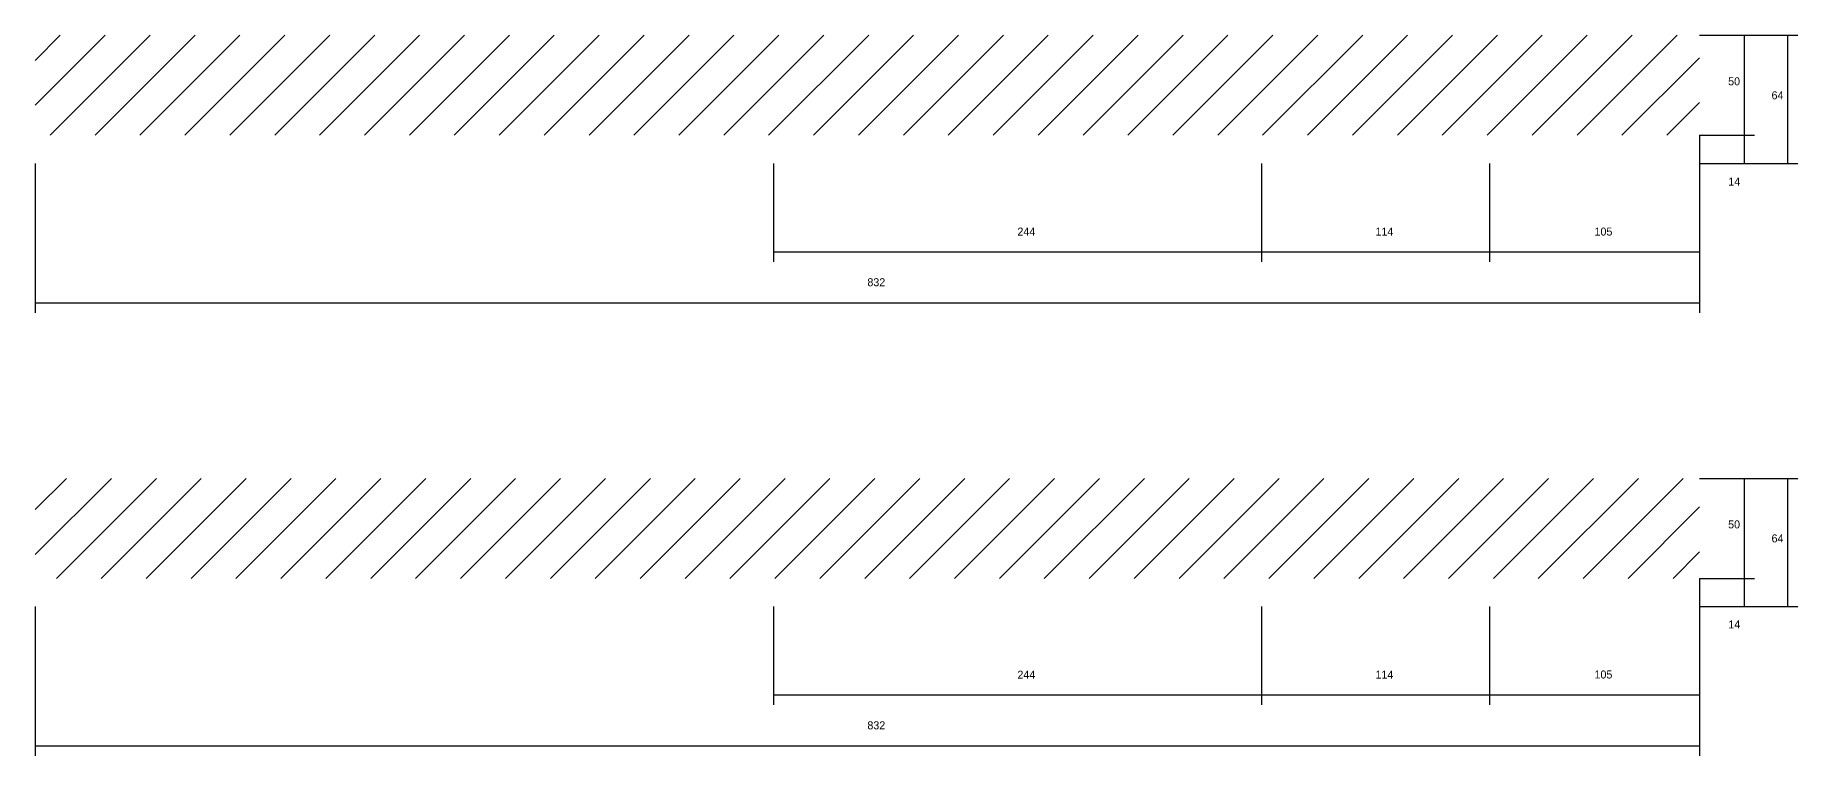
# Model space of a CAD drawing. Header units: metres. Extents: x 3217 to 5430, y 7871 to 9160.
# Drawn here: x 3217 to 4098, y 8707 to 9067 of the extents above; entities that cross this region are included whole.
import ezdxf

# ---------------------------------------------------------------- set-up
doc = ezdxf.new("R2010")
doc.units = ezdxf.units.M
for name, color, linetype in [('COTA', 2, 'Continuous'), ('Paineis', 7, 'Continuous'), ('REAPROVEITAMENTO', 3, 'Continuous')]:
    doc.layers.add(name, color=color, linetype=linetype)

msp = doc.modelspace()

# ---------------------------------------------------------------- hatches: boundary and pattern name
at = {"layer": 'REAPROVEITAMENTO'}
h = msp.add_hatch(dxfattribs=at)
h.set_pattern_fill('ANSI31', scale=5)
h.paths.add_polyline_path([(4049.2, 9016.9), (4049.2, 9066.9), (4049.2, 9066.9), (3217.2, 9066.9), (3217.2, 9066.9), (3217.2, 9016.9), (3217.2, 9016.9), (4049.2, 9016.9)])
h = msp.add_hatch(dxfattribs=at)
h.set_pattern_fill('ANSI31', scale=5)
h.paths.add_polyline_path([(4049.2, 8795.5), (4049.2, 8845.5), (4049.2, 8845.5), (3217.2, 8845.5), (3217.2, 8845.5), (3217.2, 8795.5), (3217.2, 8795.5), (4049.2, 8795.5)])

# ---------------------------------------------------------------- linework, layer by layer
at = {"layer": 'COTA'}
for p, q in [((4049.2, 9066.9), (4076.6, 9066.9)), ((4049.2, 9066.9), (4098.3, 9066.9)), ((4071.6, 9016.9), (4071.6, 9066.9)), ((4093.3, 9002.9), (4093.3, 9066.9)), ((4049.2, 9016.9), (4076.6, 9016.9)), ((3586.2, 9002.9), (3586.2, 8953.7)), ((3830.2, 9002.9), (3830.2, 8953.7)), ((3830.2, 9002.9), (3830.2, 8953.7)), ((3944.2, 9002.9), (3944.2, 8953.7)), ((4049.2, 9002.9), (4098.3, 9002.9)), ((3586.2, 8958.7), (3830.2, 8958.7)), ((3830.2, 8958.7), (3944.2, 8958.7)), ((4049.2, 8845.5), (4076.6, 8845.5)), ((4049.2, 8845.5), (4098.3, 8845.5)), ((4071.6, 8795.5), (4071.6, 8845.5)), ((4093.3, 8781.5), (4093.3, 8845.5)), ((4049.2, 8795.5), (4076.6, 8795.5)), ((3586.2, 8781.5), (3586.2, 8732.4)), ((3830.2, 8781.5), (3830.2, 8732.4)), ((3830.2, 8781.5), (3830.2, 8732.4)), ((3944.2, 8781.5), (3944.2, 8732.4)), ((4049.2, 8781.5), (4098.3, 8781.5)), ((3586.2, 8737.4), (3830.2, 8737.4)), ((3830.2, 8737.4), (3944.2, 8737.4))]:
    msp.add_line(p, q, dxfattribs=at)
at = {"layer": 'Paineis'}
for p, q in [((4049.2, 9016.9), (4049.2, 8928.2)), ((4049.2, 9016.9), (4076.6, 9016.9)), ((4071.6, 9002.9), (4071.6, 9016.9)), ((3217.2, 9002.9), (3217.2, 8928.2)), ((3944.2, 9002.9), (3944.2, 8953.7)), ((4049.2, 9002.9), (4076.6, 9002.9)), ((4049.2, 9002.9), (4049.2, 8953.7)), ((3944.2, 8958.7), (4049.2, 8958.7)), ((3217.2, 8933.2), (4049.2, 8933.2)), ((4049.2, 8795.5), (4049.2, 8706.9)), ((4049.2, 8795.5), (4076.6, 8795.5)), ((4071.6, 8781.5), (4071.6, 8795.5)), ((3217.2, 8781.5), (3217.2, 8706.9)), ((3944.2, 8781.5), (3944.2, 8732.4)), ((4049.2, 8781.5), (4076.6, 8781.5)), ((4049.2, 8781.5), (4049.2, 8732.4)), ((3944.2, 8737.4), (4049.2, 8737.4)), ((3217.2, 8711.9), (4049.2, 8711.9))]:
    msp.add_line(p, q, dxfattribs=at)

# ---------------------------------------------------------------- texts
at = {"layer": 'COTA'}
for s, p in [('50', (4063.5, 9041.9)), ('64', (4085.2, 9034.9)), ('244', (3708.2, 8966.8)), ('114', (3887.2, 8966.8)), ('50', (4063.5, 8820.5)), ('64', (4085.2, 8813.5)), ('244', (3708.2, 8745.4)), ('114', (3887.2, 8745.4))]:
    msp.add_text(s, height=4, dxfattribs=at).set_placement(p)
at = {"layer": 'Paineis'}
for s, p in [('14', (4063.6, 8991.8)), ('105', (3996.7, 8966.8)), ('832', (3633.2, 8941.5)), ('14', (4063.6, 8770.5)), ('105', (3996.7, 8745.5)), ('832', (3633.2, 8720.1))]:
    msp.add_text(s, height=4, dxfattribs=at).set_placement(p)

doc.saveas('drawing.dxf')
